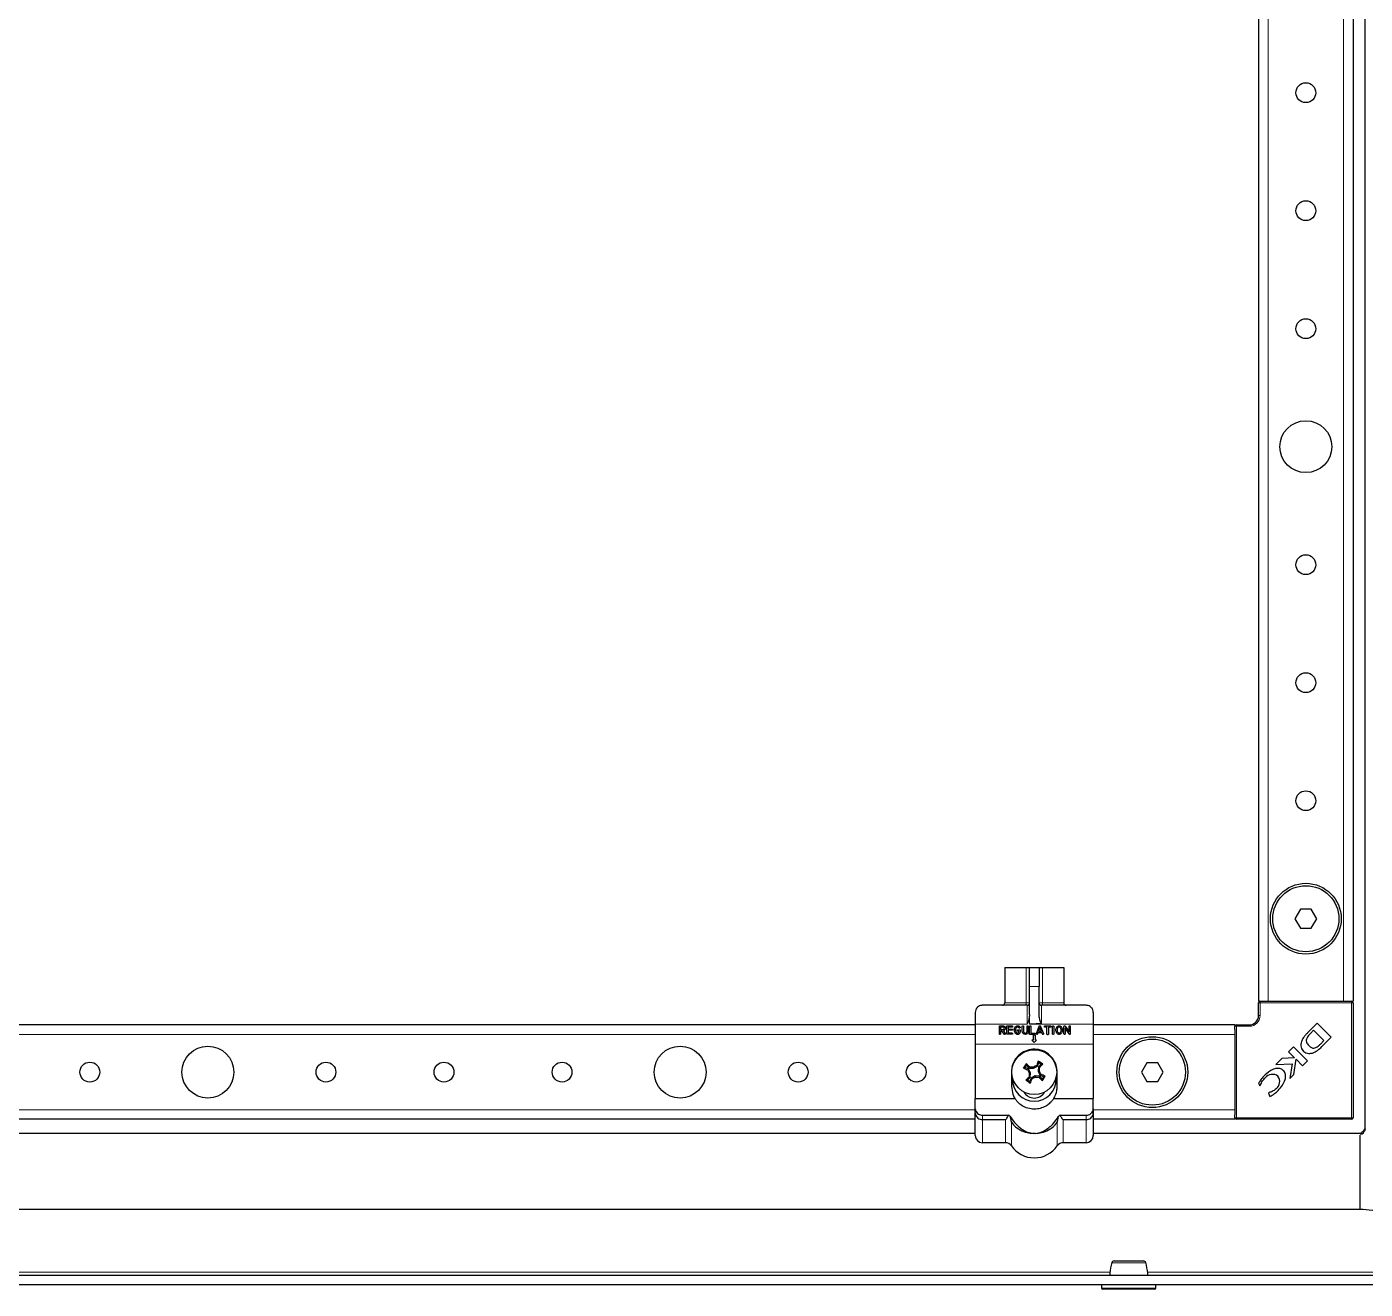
# Model space of a CAD drawing. Header units: millimetres. Extents: x -460 to 1472, y -1011 to 1043.
# Drawn here: x 1005 to 1288.4, y -873.5 to -606 of the extents above; entities that cross this region are included whole.
import ezdxf

# ---------------------------------------------------------------- set-up
doc = ezdxf.new("R2010")
doc.units = ezdxf.units.MM

msp = doc.modelspace()

# ---------------------------------------------------------------- linework, layer by layer
at = {"color": 7, "linetype": 'Continuous', "lineweight": 25}
for p, q in [((1288.31, 849.53), (1288.31, -839.47)), ((1265.81, 822.53), (1265.81, -812.47)), ((1285.81, 822.53), (1285.81, -812.47)), ((1274.66, -792.97), (1273.51, -794.97)), ((1276.97, -792.97), (1274.66, -792.97)), ((1278.12, -794.97), (1276.97, -792.97)), ((1273.51, -794.97), (1274.66, -796.97)), ((1276.97, -796.97), (1278.12, -794.97)), ((1274.66, -796.97), (1276.97, -796.97)), ((1212.06, -805.32), (1212.06, -812.82)), ((1212.06, -805.32), (1216.59, -805.32)), ((1216.59, -805.32), (1217.31, -805.32)), ((1217.31, -805.32), (1219.31, -805.32)), ((1217.31, -809.32), (1217.31, -805.32)), ((1219.31, -805.32), (1219.31, -809.32)), ((1219.31, -805.32), (1220.04, -805.32)), ((1220.04, -805.32), (1224.56, -805.32)), ((1224.56, -805.32), (1224.56, -812.82)), ((1217.31, -815.26), (1217.31, -809.32)), ((1219.31, -815.26), (1219.31, -809.32)), ((1216.81, -813.32), (1207.31, -813.32)), ((1229.31, -813.32), (1219.81, -813.32)), ((1265.81, -812.47), (1266.11, -812.47)), ((1265.81, -815.47), (1265.81, -812.77)), ((1266.11, -812.47), (1266.76, -812.47)), ((1266.76, -812.47), (1267.81, -812.47)), ((1267.81, -812.47), (1283.81, -812.47)), ((1283.81, -812.47), (1284.87, -812.47)), ((1284.87, -812.47), (1285.51, -812.47)), ((1285.51, -812.47), (1285.81, -812.47)), ((1285.81, -812.77), (1285.81, -837.17)), ((1205.81, -814.82), (1205.81, -817.32)), ((1230.81, -814.82), (1230.81, -817.32)), ((1205.81, -817.47), (825.81, -817.47)), ((1205.81, -817.32), (1205.81, -821.57)), ((1210.91, -817.67), (1211.66, -817.67)), ((1210.91, -819.34), (1210.91, -817.67)), ((1211.67, -817.94), (1211.17, -817.94)), ((1211.17, -817.94), (1211.17, -818.44)), ((1211.17, -818.44), (1211.76, -818.44)), ((1211.46, -818.7), (1211.17, -818.7)), ((1211.17, -818.7), (1211.17, -819.34)), ((1211.95, -819.41), (1211.46, -818.7)), ((1211.77, -818.7), (1212.17, -819.27)), ((1212.51, -817.67), (1213.58, -817.67)), ((1212.51, -819.45), (1212.51, -817.67)), ((1213.58, -817.94), (1212.78, -817.94)), ((1212.78, -817.94), (1212.78, -818.34)), ((1212.78, -818.34), (1213.52, -818.34)), ((1213.52, -818.61), (1212.78, -818.61)), ((1212.78, -818.61), (1212.78, -819.18)), ((1214.85, -818.51), (1215.34, -818.51)), ((1215.05, -818.78), (1214.85, -818.78)), ((1215.34, -818.51), (1215.34, -818.81)), ((1215.77, -818.86), (1215.77, -817.78)), ((1216.04, -817.78), (1216.04, -818.86)), ((1216.78, -818.84), (1216.78, -817.78)), ((1217.04, -817.78), (1217.04, -818.85)), ((1217.33, -819.47), (1217.33, -817.81)), ((1217.6, -817.81), (1217.6, -819.21)), ((1218.76, -819.29), (1219.33, -817.76)), ((1219.49, -818), (1219.18, -818.87)), ((1219.18, -818.87), (1219.81, -818.87)), ((1219.81, -818.87), (1219.49, -818)), ((1219.65, -817.78), (1220.25, -819.29)), ((1220.58, -817.67), (1221.7, -817.67)), ((1221, -817.94), (1220.58, -817.94)), ((1221, -819.4), (1221, -817.94)), ((1221.7, -817.94), (1221.31, -817.94)), ((1221.31, -817.94), (1221.31, -819.4)), ((1222.17, -819.34), (1222.17, -817.8)), ((1222.44, -817.8), (1222.44, -819.34)), ((1224.6, -819.34), (1224.6, -817.78)), ((1225.7, -819.36), (1224.86, -818.1)), ((1224.86, -818.1), (1224.86, -819.33)), ((1224.87, -817.73), (1225.67, -818.97)), ((1225.67, -818.97), (1225.67, -817.78)), ((1225.94, -817.78), (1225.94, -819.34)), ((1230.81, -817.32), (1230.81, -821.57)), ((1260.81, -817.47), (1230.81, -817.47)), ((1260.81, -817.47), (1260.81, -817.77)), ((1260.81, -818.42), (1260.81, -817.77)), ((1260.81, -818.42), (1260.81, -819.47)), ((1261.11, -817.47), (1263.81, -817.47)), ((1276.32, -819.01), (1276.3, -819.03)), ((1278.21, -817.12), (1276.32, -819.01)), ((1277.46, -818.6), (1276.8, -819.28)), ((1279.64, -820.78), (1277.46, -818.6)), ((1281.17, -820.08), (1278.21, -817.12)), ((1205.81, -821.57), (1205.81, -833.07)), ((1213.58, -819.45), (1212.51, -819.45)), ((1212.78, -819.18), (1213.58, -819.18)), ((1218.4, -819.47), (1217.33, -819.47)), ((1217.6, -819.21), (1218.39, -819.21)), ((1217.81, -820.67), (1218.31, -821.17)), ((1218.06, -820.67), (1217.81, -820.67)), ((1218.56, -819.67), (1218.06, -819.67)), ((1218.06, -819.67), (1218.06, -820.67)), ((1218.31, -821.17), (1218.81, -820.67)), ((1218.56, -820.67), (1218.56, -819.67)), ((1218.81, -820.67), (1218.56, -820.67)), ((1219.09, -819.13), (1219, -819.38)), ((1219.9, -819.13), (1219.09, -819.13)), ((1220, -819.38), (1219.9, -819.13)), ((1230.81, -821.57), (1230.81, -833.07)), ((1260.81, -819.47), (1260.81, -835.47)), ((1278.92, -821.52), (1279.64, -820.78)), ((1279.18, -822.07), (1281.17, -820.08)), ((1270.73, -824.6), (1269.44, -825.88)), ((1273.39, -824.42), (1270.73, -824.6)), ((1273.2, -822.12), (1272.15, -823.18)), ((1272.15, -823.18), (1273.39, -824.42)), ((1276.16, -825.08), (1273.2, -822.12)), ((1273.24, -828), (1273.73, -824.74)), ((1273.73, -824.74), (1275.12, -826.13)), ((1213.46, -827.47), (1213.46, -830.47)), ((1216.3, -826.52), (1215.99, -826.62)), ((1216.3, -826.52), (1216.63, -826.01)), ((1217.05, -826.78), (1216.3, -826.52)), ((1216.63, -826.01), (1216.6, -825.69)), ((1216.63, -826.01), (1217.17, -826.6)), ((1217.05, -826.78), (1216.89, -826.96)), ((1217.49, -827.64), (1217.05, -826.78)), ((1217.17, -826.6), (1217.28, -826.37)), ((1217.17, -826.6), (1218.14, -826.65)), ((1218.14, -826.65), (1218.09, -826.41)), ((1218.14, -826.65), (1219.01, -826.21)), ((1219.01, -826.21), (1218.82, -826.05)), ((1219.01, -826.21), (1219.27, -825.45)), ((1219.19, -826.33), (1219.14, -827.3)), ((1219.14, -827.3), (1219.37, -827.25)), ((1219.14, -827.3), (1219.58, -828.16)), ((1219.27, -825.45), (1219.16, -825.15)), ((1219.77, -825.79), (1219.19, -826.33)), ((1219.19, -826.33), (1219.41, -826.43)), ((1219.27, -825.45), (1219.77, -825.79)), ((1219.77, -825.79), (1220.1, -825.76)), ((1223.16, -830.47), (1223.16, -827.47)), ((1242.16, -825.47), (1241.01, -827.47)), ((1241.01, -827.47), (1242.16, -829.47)), ((1244.47, -825.47), (1242.16, -825.47)), ((1245.62, -827.47), (1244.47, -825.47)), ((1244.47, -829.47), (1245.62, -827.47)), ((1269.44, -825.88), (1272.92, -825.7)), ((1272.92, -825.7), (1272.44, -828.8)), ((1275.12, -826.13), (1276.16, -825.08)), ((1213.66, -828.97), (1213.46, -828.97)), ((1216.86, -829.16), (1216.53, -829.18)), ((1216.86, -829.16), (1217.44, -828.61)), ((1217.36, -829.49), (1216.86, -829.16)), ((1217.44, -828.61), (1217.22, -828.51)), ((1217.49, -827.64), (1217.26, -827.69)), ((1217.62, -828.73), (1217.36, -829.49)), ((1217.36, -829.49), (1217.47, -829.79)), ((1217.44, -828.61), (1217.49, -827.64)), ((1218.49, -828.29), (1217.62, -828.73)), ((1217.62, -828.73), (1217.81, -828.89)), ((1218.49, -828.29), (1218.54, -828.53)), ((1219.46, -828.34), (1218.49, -828.29)), ((1219.46, -828.34), (1219.35, -828.57)), ((1220, -828.93), (1219.46, -828.34)), ((1219.58, -828.16), (1219.74, -827.98)), ((1219.58, -828.16), (1220.33, -828.42)), ((1220.33, -828.42), (1220, -828.93)), ((1220, -828.93), (1220.03, -829.25)), ((1220.33, -828.42), (1220.64, -828.32)), ((1223.16, -828.97), (1222.96, -828.97)), ((1242.16, -829.47), (1244.47, -829.47)), ((1265.82, -829.84), (1266.06, -830.35)), ((1266.06, -830.35), (1266.17, -830.24)), ((1272.44, -828.8), (1273.24, -828)), ((1205.81, -835.22), (1205.81, -833.07)), ((1205.81, -833.07), (1214.22, -833.07)), ((1222.41, -833.07), (1230.81, -833.07)), ((1230.81, -835.22), (1230.81, -833.07)), ((1268.02, -831.79), (1267.88, -831.93)), ((1267.88, -831.93), (1268.21, -832.61)), ((1205.81, -836.13), (1205.81, -835.22)), ((1230.81, -835.22), (1230.81, -836.13)), ((1260.81, -835.47), (1260.81, -836.52)), ((1205.81, -837.47), (825.81, -837.47)), ((1205.81, -840.92), (1205.81, -836.13)), ((1207.31, -836.61), (1212.83, -836.61)), ((1207.31, -837.5), (1212.22, -837.5)), ((1223.8, -836.61), (1229.31, -836.61)), ((1224.4, -837.5), (1229.31, -837.5)), ((1230.81, -836.13), (1230.81, -840.92)), ((1260.81, -837.47), (1230.81, -837.47)), ((1260.81, -837.17), (1260.81, -836.52)), ((1260.81, -837.17), (1260.81, -837.47)), ((1285.51, -837.47), (1261.11, -837.47)), ((1205.81, -840.47), (799.31, -840.47)), ((1287.31, -840.47), (1230.81, -840.47)), ((1287.31, -856.47), (1287.31, -840.8)), ((1212.22, -842.42), (1207.31, -842.42)), ((1229.31, -842.42), (1224.4, -842.42)), ((799.31, -856.47), (1287.31, -856.47)), ((748.61, -870.47), (1338.01, -870.47)), ((748.61, -872.47), (1338.01, -872.47)), ((1232.56, -872.47), (1232.56, -873.22)), ((1244.06, -873.22), (1244.06, -872.47)), ((1243.81, -873.47), (1232.81, -873.47))]:
    msp.add_line(p, q, dxfattribs=at)
at = {"color": 8, "linetype": 'Continuous', "lineweight": 18}
for p, q in [((1267.81, 822.53), (1267.81, -812.47)), ((1283.81, 822.53), (1283.81, -812.47)), ((1216.59, -812.82), (1216.59, -805.32)), ((1220.04, -805.32), (1220.04, -812.82)), ((1219.31, -809.32), (1217.31, -809.32)), ((1212.06, -812.82), (1216.59, -812.82)), ((1216.59, -812.82), (1217.31, -812.82)), ((1216.81, -817.32), (1216.81, -813.32)), ((1219.31, -812.82), (1220.04, -812.82)), ((1219.81, -813.32), (1219.81, -817.25)), ((1220.04, -812.82), (1224.56, -812.82)), ((1265.81, -812.77), (1266.11, -812.77)), ((1266.11, -812.77), (1266.11, -812.47)), ((1266.11, -812.77), (1266.11, -815.47)), ((1285.51, -812.77), (1266.11, -812.77)), ((1285.51, -812.77), (1285.51, -812.47)), ((1285.51, -837.17), (1285.51, -812.77)), ((1285.51, -812.77), (1285.81, -812.77)), ((1217.31, -817.32), (1217.31, -815.26)), ((1265.81, -815.47), (1266.11, -815.47)), ((1216.81, -817.32), (1205.81, -817.32)), ((1230.81, -817.32), (1217.31, -817.32)), ((1260.81, -817.77), (1261.11, -817.77)), ((1261.11, -817.77), (1261.11, -817.47)), ((1263.81, -817.77), (1261.11, -817.77)), ((1261.11, -817.77), (1261.11, -837.17)), ((1263.81, -817.47), (1263.81, -817.77)), ((1205.81, -819.47), (825.81, -819.47)), ((1230.81, -821.57), (1205.81, -821.57)), ((1260.81, -819.47), (1230.81, -819.47)), ((1205.81, -835.47), (825.81, -835.47)), ((1260.81, -835.47), (1230.81, -835.47)), ((1207.31, -836.61), (1207.31, -837.5)), ((1207.31, -837.5), (1207.31, -842.42)), ((1212.22, -842.42), (1212.22, -837.5)), ((1213.46, -838.1), (1213.46, -843.07)), ((1223.17, -843.07), (1223.17, -838.1)), ((1224.4, -837.5), (1224.4, -842.42)), ((1229.31, -837.5), (1229.31, -836.61)), ((1229.31, -842.42), (1229.31, -837.5)), ((1260.81, -837.17), (1261.11, -837.17)), ((1261.11, -837.17), (1285.51, -837.17)), ((1261.11, -837.47), (1261.11, -837.17)), ((1285.51, -837.17), (1285.51, -837.47)), ((1285.51, -837.17), (1285.81, -837.17)), ((1234.34, -869.87), (852.29, -869.87)), ((1337.71, -869.87), (1242.29, -869.87)), ((1232.56, -873.22), (1244.06, -873.22))]:
    msp.add_line(p, q, dxfattribs=at)
at = {"color": 8, "linetype": 'Continuous', "lineweight": 18, "flags": 128}
for points in [[(1216.59, -812.82), (1216.59, -812.92), (1216.58, -813.01), (1216.57, -813.1), (1216.55, -813.17), (1216.53, -813.24), (1216.51, -813.28), (1216.48, -813.31), (1216.45, -813.32)], [(1220.18, -813.32), (1220.15, -813.31), (1220.12, -813.28), (1220.1, -813.24), (1220.08, -813.17), (1220.06, -813.1), (1220.05, -813.01), (1220.04, -812.92), (1220.04, -812.82)]]:
    msp.add_lwpolyline(points, dxfattribs=at)
at = {"color": 7, "linetype": 'Continuous', "lineweight": 25}
for centre, radius in [((1275.81, -619.97), 2.1), ((1275.81, -644.97), 2.1), ((1275.81, -669.97), 2.1), ((1275.81, -694.97), 5.5), ((1275.81, -719.97), 2.1), ((1275.81, -744.97), 2.1), ((1275.81, -769.97), 2.1), ((1275.81, -794.97), 7.5), ((1275.81, -794.97), 7), ((1243.31, -827.47), 7.5), ((1243.31, -827.47), 7), ((1043.31, -827.47), 5.5), ((1143.31, -827.47), 5.5), ((1218.31, -827.47), 4.75), ((1018.31, -827.47), 2.1), ((1068.31, -827.47), 2.1), ((1093.31, -827.47), 2.1), ((1118.31, -827.47), 2.1), ((1168.31, -827.47), 2.1), ((1193.31, -827.47), 2.1)]:
    msp.add_circle(centre, radius, dxfattribs=at)
for centre, radius, start, end in [((1211.56, -812.82), 0.5, 270, 0), ((1216.81, -812.82), 0.5, 270, 0), ((1219.81, -812.82), 0.5, 180, 270), ((1225.06, -812.82), 0.5, 180, 270), ((1266.11, -812.77), 0.3, 90, 180), ((1285.51, -812.77), 0.3, 0, 90), ((1263.81, -815.47), 2, 270, 0), ((1261.11, -817.77), 0.3, 90, 180), ((1274.74, -817.05), 6.12, 306.9888, 313.0744), ((1275.52, -818.86), 4.87, 290.3445, 318.7777), ((1279.03, -867.02), 74.88, 146.4919, 147.3486), ((1240.73, -762.16), 69.05, 249.0058, 249.8057), ((1167.64, -874.37), 69.05, 44.0348, 44.8347), ((1284.8, -793.71), 75.61, 206.0937, 206.7115), ((1214.3, -901.93), 75.61, 87.129, 87.7468), ((1252.08, -893.95), 75.61, 116.0937, 116.7115), ((1283.62, -849.88), 69.05, 159.0058, 159.8057), ((1178.76, -888.19), 74.88, 56.4919, 57.3486), ((1143.86, -823.46), 75.61, 357.129, 357.7468), ((1151.83, -861.23), 75.61, 26.0937, 26.7115), ((1171.42, -776.79), 69.05, 314.0348, 314.8347), ((1218.31, -828.97), 4.65, 180, 0), ((1265.21, -878.15), 69.05, 134.0348, 134.8347), ((1257.87, -766.75), 74.88, 236.4919, 237.3486), ((1292.77, -831.48), 75.61, 177.129, 177.7468), ((1153.01, -805.06), 69.05, 339.0058, 339.8057), ((1184.55, -760.99), 75.61, 296.0937, 296.7115), ((1222.33, -753.01), 75.61, 267.129, 267.7468), ((1268.99, -780.57), 69.05, 224.0348, 224.8347), ((1195.9, -892.78), 69.05, 69.0058, 69.8057), ((1157.59, -787.92), 74.88, 326.4919, 327.3486), ((1268.74, -829.88), 1.94, 53.3097, 142.3464), ((1268.31, -829.47), 1.97, 308.454, 35.887), ((1218.31, -830.47), 2.5, 209.1764, 330.8236), ((1261.11, -837.17), 0.3, 180, 270), ((1285.51, -837.17), 0.3, 270, 0), ((1207.31, -840.92), 1.5, 180, 270), ((1229.31, -840.92), 1.5, 270, 0), ((1212.22, -843.92), 1.5, 34.5604, 90), ((1218.31, -839.73), 5.9, 214.5604, 325.4396), ((1224.4, -843.92), 1.5, 90, 145.4396), ((1235.2, -867.97), 0.5, 89.9982, 165.4001), ((1241.43, -867.97), 0.5, 15.316, 90.0228), ((1232.81, -873.22), 0.25, 180, 270), ((1243.81, -873.22), 0.25, 270, 0)]:
    msp.add_arc(centre, radius, start, end, dxfattribs=at)
at = {"color": 8, "linetype": 'Continuous', "lineweight": 18}
msp.add_arc((1263.81, -815.47), 2.3, 270, 0, dxfattribs=at)
at = {"color": 7, "linetype": 'Continuous', "lineweight": 25}
msp.add_ellipse((16646.49, -817.32), major_axis=(15429.18, 0), ratio=0.000259, start_param=3.123591, end_param=3.141593, dxfattribs=at)
for points, knots in [([(1207.31, -813.32), (1207.31, -813.32), (1207.24, -813.32), (1206.89, -813.35), (1206.36, -813.58), (1205.9, -814.16), (1205.84, -814.63), (1205.81, -814.82)], [0, 0, 0, 0, 0.003231, 0.101221, 0.514725, 0.80586, 1, 1, 1, 1]), ([(1230.81, -814.82), (1230.79, -814.63), (1230.73, -814.16), (1230.27, -813.58), (1229.74, -813.35), (1229.39, -813.32), (1229.32, -813.32), (1229.31, -813.32)], [0, 0, 0, 0, 0.19414, 0.485275, 0.898779, 0.996769, 1, 1, 1, 1]), ([(1217.31, -815.26), (1217.28, -815.6), (1217.2, -816.3), (1216.94, -816.97), (1216.82, -817.32), (1216.81, -817.32)], [0, 0, 0, 0, 0.475461, 0.994056, 1, 1, 1, 1]), ([(1219.81, -817.25), (1219.81, -817.25), (1219.81, -817.25), (1219.81, -817.24), (1219.79, -817.23), (1219.76, -817.14), (1219.64, -816.81), (1219.41, -816.18), (1219.35, -815.58), (1219.31, -815.26)], [0, 0, 0, 0, 0.00167, 0.003889, 0.009531, 0.034361, 0.132751, 0.526214, 1, 1, 1, 1]), ([(1211.66, -817.67), (1211.74, -817.68), (1211.88, -817.69), (1211.99, -817.77), (1212.04, -817.81)], [0, 0, 0, 0, 0.559747, 1, 1, 1, 1]), ([(1211.86, -818), (1211.82, -817.98), (1211.77, -817.94), (1211.7, -817.94), (1211.67, -817.94)], [0, 0, 0, 0, 0.559136, 1, 1, 1, 1]), ([(1211.76, -818.44), (1211.78, -818.44), (1211.82, -818.43), (1211.85, -818.4), (1211.86, -818.39)], [0, 0, 0, 0, 0.558174, 1, 1, 1, 1]), ([(1212, -818.61), (1211.96, -818.64), (1211.89, -818.69), (1211.8, -818.7), (1211.77, -818.7)], [0, 0, 0, 0, 0.56031, 1, 1, 1, 1]), ([(1211.94, -818.2), (1211.93, -818.16), (1211.93, -818.08), (1211.88, -818.03), (1211.86, -818)], [0, 0, 0, 0, 0.559692, 1, 1, 1, 1]), ([(1211.86, -818.39), (1211.88, -818.38), (1211.9, -818.35), (1211.93, -818.28), (1211.94, -818.23), (1211.94, -818.2)], [0, 0, 0, 0, 0.279917, 0.56006, 1, 1, 1, 1]), ([(1212.2, -818.2), (1212.19, -818.29), (1212.18, -818.45), (1212.06, -818.56), (1212, -818.61)], [0, 0, 0, 0, 0.5594568, 1, 1, 1, 1]), ([(1212.04, -817.81), (1212.09, -817.87), (1212.19, -817.99), (1212.2, -818.13), (1212.2, -818.2)], [0, 0, 0, 0, 0.558947, 1, 1, 1, 1]), ([(1213.52, -818.34), (1213.55, -818.34), (1213.59, -818.35), (1213.65, -818.37), (1213.68, -818.42), (1213.68, -818.46), (1213.68, -818.48)], [0, 0, 0, 0, 0.280945, 0.559897, 0.779525, 1, 1, 1, 1]), ([(1213.68, -818.48), (1213.68, -818.5), (1213.67, -818.54), (1213.62, -818.6), (1213.56, -818.61), (1213.52, -818.61)], [0, 0, 0, 0, 0.281099, 0.559768, 1, 1, 1, 1]), ([(1213.58, -817.67), (1213.6, -817.67), (1213.64, -817.68), (1213.7, -817.7), (1213.73, -817.75), (1213.73, -817.79), (1213.73, -817.8)], [0, 0, 0, 0, 0.280872, 0.559701, 0.779382, 1, 1, 1, 1]), ([(1213.73, -817.8), (1213.73, -817.83), (1213.72, -817.87), (1213.67, -817.93), (1213.61, -817.93), (1213.58, -817.94)], [0, 0, 0, 0, 0.2810527, 0.5596626, 1, 1, 1, 1]), ([(1214.07, -818.57), (1214.08, -818.44), (1214.09, -818.2), (1214.21, -817.99), (1214.27, -817.9)], [0, 0, 0, 0, 0.5603404, 1, 1, 1, 1]), ([(1214.26, -819.18), (1214.2, -819.07), (1214.09, -818.89), (1214.08, -818.67), (1214.07, -818.57)], [0, 0, 0, 0, 0.559347, 1, 1, 1, 1]), ([(1214.27, -817.9), (1214.34, -817.82), (1214.48, -817.68), (1214.67, -817.66), (1214.76, -817.65)], [0, 0, 0, 0, 0.559217, 1, 1, 1, 1]), ([(1214.75, -817.91), (1214.71, -817.92), (1214.64, -817.92), (1214.52, -818), (1214.36, -818.21), (1214.35, -818.43), (1214.34, -818.57)], [0, 0, 0, 0, 0.125332, 0.250695, 0.500738, 1, 1, 1, 1]), ([(1214.34, -818.57), (1214.34, -818.66), (1214.35, -818.81), (1214.42, -818.94), (1214.45, -819)], [0, 0, 0, 0, 0.55998, 1, 1, 1, 1]), ([(1214.45, -819), (1214.5, -819.06), (1214.59, -819.17), (1214.72, -819.2), (1214.78, -819.21)], [0, 0, 0, 0, 0.560858, 1, 1, 1, 1]), ([(1214.72, -818.64), (1214.72, -818.62), (1214.72, -818.58), (1214.75, -818.53), (1214.8, -818.51), (1214.83, -818.51), (1214.85, -818.51)], [0, 0, 0, 0, 0.280637, 0.55889, 0.779144, 1, 1, 1, 1]), ([(1214.85, -818.78), (1214.83, -818.77), (1214.79, -818.77), (1214.74, -818.74), (1214.72, -818.69), (1214.72, -818.66), (1214.72, -818.64)], [0, 0, 0, 0, 0.2806643, 0.558735, 0.779002, 1, 1, 1, 1]), ([(1214.94, -817.96), (1214.91, -817.94), (1214.85, -817.91), (1214.78, -817.91), (1214.75, -817.91)], [0, 0, 0, 0, 0.558634, 1, 1, 1, 1]), ([(1214.76, -817.65), (1214.83, -817.65), (1214.95, -817.65), (1215.06, -817.71), (1215.11, -817.74)], [0, 0, 0, 0, 0.560514, 1, 1, 1, 1]), ([(1214.78, -819.21), (1214.81, -819.2), (1214.87, -819.2), (1214.97, -819.15), (1215, -819.08), (1215.02, -819.04)], [0, 0, 0, 0, 0.281265, 0.561609, 1, 1, 1, 1]), ([(1215.04, -818.07), (1215.03, -818.05), (1215, -818.01), (1214.96, -817.97), (1214.94, -817.96)], [0, 0, 0, 0, 0.560467, 1, 1, 1, 1]), ([(1215.02, -819.04), (1215.03, -818.99), (1215.05, -818.9), (1215.05, -818.81), (1215.05, -818.78)], [0, 0, 0, 0, 0.559597, 1, 1, 1, 1]), ([(1215.15, -818.13), (1215.13, -818.13), (1215.08, -818.12), (1215.06, -818.09), (1215.04, -818.07)], [0, 0, 0, 0, 0.558039, 1, 1, 1, 1]), ([(1215.11, -817.74), (1215.14, -817.77), (1215.21, -817.82), (1215.26, -817.89), (1215.28, -817.93)], [0, 0, 0, 0, 0.559542, 1, 1, 1, 1]), ([(1215.34, -818.81), (1215.34, -818.92), (1215.32, -819.12), (1215.19, -819.28), (1215.13, -819.35)], [0, 0, 0, 0, 0.560493, 1, 1, 1, 1]), ([(1215.31, -818.01), (1215.3, -818.03), (1215.29, -818.07), (1215.25, -818.11), (1215.2, -818.13), (1215.17, -818.13), (1215.15, -818.13)], [0, 0, 0, 0, 0.277709, 0.558209, 0.77892, 1, 1, 1, 1]), ([(1215.28, -817.93), (1215.29, -817.94), (1215.3, -817.97), (1215.31, -818), (1215.31, -818.01)], [0, 0, 0, 0, 0.560691, 1, 1, 1, 1]), ([(1215.77, -817.78), (1215.77, -817.76), (1215.78, -817.72), (1215.8, -817.68), (1215.85, -817.65), (1215.88, -817.65), (1215.89, -817.65)], [0, 0, 0, 0, 0.280849, 0.55949, 0.779158, 1, 1, 1, 1]), ([(1215.99, -819.33), (1215.92, -819.26), (1215.79, -819.12), (1215.78, -818.94), (1215.77, -818.86)], [0, 0, 0, 0, 0.558332, 1, 1, 1, 1]), ([(1215.89, -817.65), (1215.91, -817.65), (1215.96, -817.65), (1216.01, -817.68), (1216.03, -817.73), (1216.04, -817.77), (1216.04, -817.78)], [0, 0, 0, 0, 0.28091, 0.559174, 0.779166, 1, 1, 1, 1]), ([(1216.04, -818.86), (1216.04, -818.92), (1216.05, -819.02), (1216.12, -819.1), (1216.16, -819.13)], [0, 0, 0, 0, 0.560313, 1, 1, 1, 1]), ([(1216.41, -819.21), (1216.47, -819.2), (1216.57, -819.19), (1216.71, -819.1), (1216.77, -818.97), (1216.78, -818.89), (1216.78, -818.84)], [0, 0, 0, 0, 0.280935, 0.559487, 0.779245, 1, 1, 1, 1]), ([(1217.04, -818.85), (1217.04, -818.94), (1217.03, -819.12), (1216.87, -819.34), (1216.65, -819.44), (1216.5, -819.46), (1216.43, -819.47)], [0, 0, 0, 0, 0.280416, 0.558636, 0.778958, 1, 1, 1, 1]), ([(1216.78, -817.78), (1216.78, -817.76), (1216.78, -817.72), (1216.81, -817.67), (1216.86, -817.65), (1216.89, -817.65), (1216.9, -817.65)], [0, 0, 0, 0, 0.2809, 0.559498, 0.779148, 1, 1, 1, 1]), ([(1216.9, -817.65), (1216.92, -817.65), (1216.96, -817.65), (1217.02, -817.68), (1217.04, -817.73), (1217.04, -817.77), (1217.04, -817.78)], [0, 0, 0, 0, 0.2808885, 0.5590229, 0.7791551, 1, 1, 1, 1]), ([(1217.33, -817.81), (1217.33, -817.79), (1217.33, -817.75), (1217.36, -817.7), (1217.41, -817.67), (1217.44, -817.67), (1217.45, -817.67)], [0, 0, 0, 0, 0.280912, 0.559405, 0.779108, 1, 1, 1, 1]), ([(1217.45, -817.67), (1217.47, -817.67), (1217.52, -817.68), (1217.57, -817.71), (1217.59, -817.76), (1217.59, -817.79), (1217.6, -817.81)], [0, 0, 0, 0, 0.280813, 0.559099, 0.77917, 1, 1, 1, 1]), ([(1219.33, -817.76), (1219.34, -817.74), (1219.35, -817.71), (1219.4, -817.66), (1219.45, -817.65), (1219.48, -817.65)], [0, 0, 0, 0, 0.2814649, 0.5617718, 1, 1, 1, 1]), ([(1219.48, -817.65), (1219.5, -817.65), (1219.54, -817.65), (1219.61, -817.69), (1219.64, -817.75), (1219.65, -817.78)], [0, 0, 0, 0, 0.2812256, 0.5615217, 1, 1, 1, 1]), ([(1220.45, -817.8), (1220.45, -817.78), (1220.45, -817.74), (1220.49, -817.69), (1220.54, -817.67), (1220.57, -817.67), (1220.58, -817.67)], [0, 0, 0, 0, 0.280713, 0.558701, 0.779045, 1, 1, 1, 1]), ([(1220.58, -817.94), (1220.56, -817.93), (1220.52, -817.93), (1220.47, -817.9), (1220.45, -817.85), (1220.45, -817.82), (1220.45, -817.8)], [0, 0, 0, 0, 0.28076, 0.558821, 0.778915, 1, 1, 1, 1]), ([(1221.7, -817.67), (1221.72, -817.67), (1221.77, -817.68), (1221.83, -817.7), (1221.86, -817.75), (1221.86, -817.79), (1221.86, -817.8)], [0, 0, 0, 0, 0.280951, 0.559967, 0.779431, 1, 1, 1, 1]), ([(1221.86, -817.8), (1221.86, -817.83), (1221.86, -817.87), (1221.8, -817.93), (1221.74, -817.93), (1221.7, -817.94)], [0, 0, 0, 0, 0.281019, 0.559679, 1, 1, 1, 1]), ([(1222.17, -817.8), (1222.17, -817.78), (1222.18, -817.75), (1222.2, -817.7), (1222.25, -817.67), (1222.28, -817.67), (1222.29, -817.67)], [0, 0, 0, 0, 0.280828, 0.559417, 0.779393, 1, 1, 1, 1]), ([(1222.29, -817.67), (1222.31, -817.67), (1222.36, -817.68), (1222.41, -817.7), (1222.43, -817.75), (1222.44, -817.79), (1222.44, -817.8)], [0, 0, 0, 0, 0.2807653, 0.5591779, 0.7791749, 1, 1, 1, 1]), ([(1222.89, -818.57), (1222.9, -818.44), (1222.91, -818.22), (1223.02, -818.03), (1223.06, -817.94)], [0, 0, 0, 0, 0.559914, 1, 1, 1, 1]), ([(1223.07, -819.19), (1223.01, -819.08), (1222.91, -818.89), (1222.9, -818.67), (1222.89, -818.57)], [0, 0, 0, 0, 0.559149, 1, 1, 1, 1]), ([(1223.06, -817.94), (1223.13, -817.85), (1223.25, -817.69), (1223.45, -817.66), (1223.54, -817.65)], [0, 0, 0, 0, 0.560137, 1, 1, 1, 1]), ([(1223.25, -818.12), (1223.22, -818.2), (1223.16, -818.34), (1223.16, -818.5), (1223.16, -818.57)], [0, 0, 0, 0, 0.5590754, 1, 1, 1, 1]), ([(1223.16, -818.57), (1223.16, -818.66), (1223.17, -818.81), (1223.23, -818.95), (1223.26, -819.01)], [0, 0, 0, 0, 0.560273, 1, 1, 1, 1]), ([(1223.54, -817.91), (1223.51, -817.92), (1223.44, -817.92), (1223.33, -817.99), (1223.28, -818.07), (1223.25, -818.12)], [0, 0, 0, 0, 0.279832, 0.559843, 1, 1, 1, 1]), ([(1223.26, -819.01), (1223.31, -819.07), (1223.38, -819.18), (1223.51, -819.2), (1223.57, -819.21)], [0, 0, 0, 0, 0.5605673, 1, 1, 1, 1]), ([(1223.54, -817.65), (1223.6, -817.65), (1223.72, -817.66), (1223.92, -817.75), (1224.01, -817.87), (1224.07, -817.94)], [0, 0, 0, 0, 0.280496, 0.560765, 1, 1, 1, 1]), ([(1223.88, -818.12), (1223.83, -818.05), (1223.74, -817.94), (1223.6, -817.92), (1223.54, -817.91)], [0, 0, 0, 0, 0.5595959, 1, 1, 1, 1]), ([(1223.57, -819.21), (1223.61, -819.2), (1223.68, -819.2), (1223.8, -819.14), (1223.86, -819.06), (1223.89, -819.01)], [0, 0, 0, 0, 0.280435, 0.560605, 1, 1, 1, 1]), ([(1224, -818.57), (1223.99, -818.48), (1223.98, -818.32), (1223.91, -818.18), (1223.88, -818.12)], [0, 0, 0, 0, 0.5600457, 1, 1, 1, 1]), ([(1223.89, -819.01), (1223.93, -818.93), (1223.99, -818.79), (1223.99, -818.64), (1224, -818.57)], [0, 0, 0, 0, 0.559133, 1, 1, 1, 1]), ([(1224.07, -817.94), (1224.13, -818.05), (1224.24, -818.25), (1224.25, -818.47), (1224.26, -818.57)], [0, 0, 0, 0, 0.559312, 1, 1, 1, 1]), ([(1224.26, -818.57), (1224.25, -818.69), (1224.24, -818.91), (1224.13, -819.1), (1224.08, -819.19)], [0, 0, 0, 0, 0.5598653, 1, 1, 1, 1]), ([(1224.6, -817.78), (1224.6, -817.76), (1224.6, -817.72), (1224.63, -817.67), (1224.67, -817.65), (1224.7, -817.65), (1224.71, -817.65)], [0, 0, 0, 0, 0.280941, 0.559114, 0.779089, 1, 1, 1, 1]), ([(1224.71, -817.65), (1224.73, -817.65), (1224.76, -817.65), (1224.82, -817.68), (1224.85, -817.71), (1224.87, -817.73)], [0, 0, 0, 0, 0.280638, 0.560877, 1, 1, 1, 1]), ([(1225.67, -817.78), (1225.67, -817.76), (1225.68, -817.73), (1225.7, -817.68), (1225.75, -817.65), (1225.78, -817.65), (1225.79, -817.65)], [0, 0, 0, 0, 0.280888, 0.559482, 0.77927, 1, 1, 1, 1]), ([(1225.79, -817.65), (1225.81, -817.65), (1225.86, -817.65), (1225.91, -817.68), (1225.93, -817.73), (1225.94, -817.77), (1225.94, -817.78)], [0, 0, 0, 0, 0.280836, 0.55925, 0.779182, 1, 1, 1, 1]), ([(1276.3, -819.03), (1276.22, -819.1), (1276.07, -819.26), (1275.92, -819.43), (1275.84, -819.51)], [0, 0, 0, 0, 0.486421, 1, 1, 1, 1]), ([(1211.03, -819.47), (1211.01, -819.47), (1210.97, -819.47), (1210.93, -819.43), (1210.91, -819.38), (1210.91, -819.35), (1210.91, -819.34)], [0, 0, 0, 0, 0.280437, 0.558281, 0.778899, 1, 1, 1, 1]), ([(1211.17, -819.34), (1211.17, -819.36), (1211.17, -819.4), (1211.13, -819.45), (1211.08, -819.47), (1211.04, -819.47), (1211.03, -819.47)], [0, 0, 0, 0, 0.280498, 0.558325, 0.778868, 1, 1, 1, 1]), ([(1212.05, -819.47), (1212.04, -819.47), (1212.02, -819.47), (1211.98, -819.45), (1211.96, -819.43), (1211.95, -819.41)], [0, 0, 0, 0, 0.2802197, 0.5613047, 1, 1, 1, 1]), ([(1212.2, -819.34), (1212.2, -819.36), (1212.19, -819.4), (1212.15, -819.44), (1212.1, -819.47), (1212.07, -819.47), (1212.05, -819.47)], [0, 0, 0, 0, 0.278138, 0.5585442, 0.7791606, 1, 1, 1, 1]), ([(1212.17, -819.27), (1212.18, -819.28), (1212.2, -819.3), (1212.2, -819.33), (1212.2, -819.34)], [0, 0, 0, 0, 0.561079, 1, 1, 1, 1]), ([(1213.58, -819.18), (1213.6, -819.18), (1213.64, -819.19), (1213.7, -819.21), (1213.73, -819.26), (1213.73, -819.3), (1213.73, -819.31)], [0, 0, 0, 0, 0.280912, 0.559714, 0.779499, 1, 1, 1, 1]), ([(1213.73, -819.31), (1213.73, -819.34), (1213.72, -819.38), (1213.67, -819.44), (1213.61, -819.44), (1213.58, -819.45)], [0, 0, 0, 0, 0.2812138, 0.5599009, 1, 1, 1, 1]), ([(1214.79, -819.47), (1214.73, -819.47), (1214.61, -819.46), (1214.42, -819.36), (1214.32, -819.25), (1214.26, -819.18)], [0, 0, 0, 0, 0.280314, 0.560507, 1, 1, 1, 1]), ([(1215.13, -819.35), (1215.08, -819.39), (1214.97, -819.46), (1214.85, -819.47), (1214.79, -819.47)], [0, 0, 0, 0, 0.558998, 1, 1, 1, 1]), ([(1216.43, -819.47), (1216.34, -819.47), (1216.18, -819.46), (1216.05, -819.37), (1215.99, -819.33)], [0, 0, 0, 0, 0.55925, 1, 1, 1, 1]), ([(1216.16, -819.13), (1216.2, -819.16), (1216.28, -819.21), (1216.37, -819.21), (1216.41, -819.21)], [0, 0, 0, 0, 0.559441, 1, 1, 1, 1]), ([(1218.39, -819.21), (1218.42, -819.21), (1218.46, -819.21), (1218.51, -819.24), (1218.54, -819.29), (1218.55, -819.32), (1218.55, -819.34)], [0, 0, 0, 0, 0.280855, 0.559718, 0.779518, 1, 1, 1, 1]), ([(1218.55, -819.34), (1218.55, -819.36), (1218.54, -819.4), (1218.49, -819.46), (1218.43, -819.47), (1218.4, -819.47)], [0, 0, 0, 0, 0.2812663, 0.5600784, 1, 1, 1, 1]), ([(1218.75, -819.35), (1218.75, -819.34), (1218.75, -819.32), (1218.75, -819.3), (1218.76, -819.29)], [0, 0, 0, 0, 0.5595043, 1, 1, 1, 1]), ([(1218.87, -819.47), (1218.85, -819.47), (1218.82, -819.46), (1218.77, -819.43), (1218.75, -819.39), (1218.75, -819.36), (1218.75, -819.35)], [0, 0, 0, 0, 0.279579, 0.559194, 0.779582, 1, 1, 1, 1]), ([(1219, -819.38), (1219, -819.4), (1218.98, -819.43), (1218.94, -819.46), (1218.9, -819.47), (1218.87, -819.47)], [0, 0, 0, 0, 0.28077, 0.560807, 1, 1, 1, 1]), ([(1220.11, -819.47), (1220.1, -819.47), (1220.07, -819.47), (1220.02, -819.43), (1220.01, -819.4), (1220, -819.38)], [0, 0, 0, 0, 0.280695, 0.560335, 1, 1, 1, 1]), ([(1220.26, -819.35), (1220.25, -819.37), (1220.25, -819.41), (1220.2, -819.44), (1220.16, -819.47), (1220.13, -819.47), (1220.11, -819.47)], [0, 0, 0, 0, 0.278517, 0.558613, 0.779333, 1, 1, 1, 1]), ([(1220.25, -819.29), (1220.25, -819.3), (1220.25, -819.32), (1220.26, -819.34), (1220.26, -819.35)], [0, 0, 0, 0, 0.560081, 1, 1, 1, 1]), ([(1221.14, -819.54), (1221.12, -819.54), (1221.08, -819.54), (1221.03, -819.51), (1221, -819.45), (1221, -819.42), (1221, -819.4)], [0, 0, 0, 0, 0.280822, 0.559059, 0.779094, 1, 1, 1, 1]), ([(1221.31, -819.4), (1221.31, -819.43), (1221.31, -819.47), (1221.24, -819.54), (1221.18, -819.54), (1221.14, -819.54)], [0, 0, 0, 0, 0.280801, 0.559621, 1, 1, 1, 1]), ([(1222.29, -819.47), (1222.27, -819.47), (1222.24, -819.47), (1222.19, -819.43), (1222.18, -819.38), (1222.17, -819.35), (1222.17, -819.34)], [0, 0, 0, 0, 0.280437, 0.558281, 0.778899, 1, 1, 1, 1]), ([(1222.44, -819.34), (1222.44, -819.36), (1222.43, -819.4), (1222.4, -819.45), (1222.34, -819.47), (1222.31, -819.47), (1222.29, -819.47)], [0, 0, 0, 0, 0.280518, 0.5583, 0.778735, 1, 1, 1, 1]), ([(1223.57, -819.47), (1223.51, -819.47), (1223.4, -819.46), (1223.22, -819.37), (1223.13, -819.26), (1223.07, -819.19)], [0, 0, 0, 0, 0.280367, 0.560574, 1, 1, 1, 1]), ([(1224.08, -819.19), (1224.01, -819.28), (1223.87, -819.44), (1223.66, -819.46), (1223.57, -819.47)], [0, 0, 0, 0, 0.559137, 1, 1, 1, 1]), ([(1224.71, -819.47), (1224.7, -819.47), (1224.66, -819.47), (1224.6, -819.42), (1224.6, -819.37), (1224.6, -819.34)], [0, 0, 0, 0, 0.281503, 0.560294, 1, 1, 1, 1]), ([(1224.86, -819.33), (1224.86, -819.35), (1224.85, -819.4), (1224.82, -819.45), (1224.77, -819.47), (1224.73, -819.47), (1224.71, -819.47)], [0, 0, 0, 0, 0.280569, 0.558477, 0.77887, 1, 1, 1, 1]), ([(1225.82, -819.47), (1225.8, -819.47), (1225.77, -819.46), (1225.73, -819.42), (1225.71, -819.38), (1225.7, -819.36)], [0, 0, 0, 0, 0.278585, 0.558866, 1, 1, 1, 1]), ([(1225.94, -819.34), (1225.94, -819.36), (1225.93, -819.4), (1225.91, -819.44), (1225.86, -819.47), (1225.83, -819.47), (1225.82, -819.47)], [0, 0, 0, 0, 0.280953, 0.559391, 0.779073, 1, 1, 1, 1]), ([(1275.16, -820.36), (1275.06, -820.56), (1274.85, -820.95), (1274.73, -821.58), (1274.77, -822.17), (1274.97, -822.71), (1275.33, -823.14), (1275.85, -823.44), (1276.5, -823.55), (1276.96, -823.47), (1277.21, -823.42)], [0, 0, 0, 0, 0.138091, 0.265455, 0.384013, 0.496103, 0.605759, 0.71979, 0.847662, 1, 1, 1, 1]), ([(1275.84, -819.51), (1275.71, -819.66), (1275.46, -819.93), (1275.26, -820.22), (1275.16, -820.36)], [0, 0, 0, 0, 0.55183, 1, 1, 1, 1]), ([(1276.8, -819.28), (1276.61, -819.48), (1276.26, -819.84), (1275.94, -820.38), (1275.88, -820.83), (1275.95, -821.17), (1276.14, -821.53), (1276.33, -821.74), (1276.44, -821.85)], [0, 0, 0, 0, 0.274676, 0.503042, 0.607381, 0.716579, 0.843412, 1, 1, 1, 1]), ([(1276.44, -821.85), (1276.53, -821.95), (1276.71, -822.11), (1276.99, -822.29), (1277.26, -822.38), (1277.59, -822.38), (1277.99, -822.23), (1278.27, -822.04), (1278.43, -821.94)], [0, 0, 0, 0, 0.176808, 0.319231, 0.43938, 0.552395, 0.749205, 1, 1, 1, 1]), ([(1223.16, -827.47), (1223.12, -826.97), (1223.03, -825.96), (1222.26, -824.49), (1221.07, -823.38), (1219.61, -822.7), (1217.99, -822.54), (1216.39, -822.92), (1215.01, -823.8), (1214.02, -825.05), (1213.53, -826.34), (1213.48, -827.13), (1213.46, -827.47)], [0, 0, 0, 0, 0.108524, 0.217459, 0.318088, 0.417791, 0.519828, 0.622975, 0.725929, 0.827131, 0.926323, 1, 1, 1, 1]), ([(1271.15, -827.21), (1270.99, -827.07), (1270.65, -826.79), (1269.96, -826.62), (1269.08, -826.76), (1268, -827.32), (1267.32, -827.96), (1266.92, -828.33)], [0, 0, 0, 0, 0.130532, 0.266031, 0.423997, 0.666819, 1, 1, 1, 1]), ([(1269.94, -831.38), (1270.27, -831), (1270.89, -830.31), (1271.44, -829.14), (1271.58, -828.2), (1271.42, -827.55), (1271.24, -827.32), (1271.15, -827.21)], [0, 0, 0, 0, 0.315674, 0.58952, 0.813199, 0.909026, 1, 1, 1, 1]), ([(1266.92, -828.33), (1266.67, -828.6), (1266.25, -829.06), (1265.94, -829.61), (1265.82, -829.84)], [0, 0, 0, 0, 0.577653, 1, 1, 1, 1]), ([(1266.17, -830.24), (1266.32, -829.93), (1266.58, -829.36), (1267.01, -828.9), (1267.2, -828.69)], [0, 0, 0, 0, 0.547643, 1, 1, 1, 1]), ([(1213.46, -830.47), (1213.55, -831.09), (1213.72, -832.37), (1214.19, -833.01), (1214.21, -833.06), (1214.22, -833.07)], [0, 0, 0, 0, 0.417668, 0.852903, 1, 1, 1, 1]), ([(1222.41, -833.07), (1222.39, -833.11), (1222.35, -833.17), (1221.98, -833.68), (1221.33, -834.31), (1220.41, -834.9), (1219.26, -835.28), (1217.93, -835.37), (1216.58, -835.07), (1215.46, -834.45), (1214.73, -833.76), (1214.34, -833.26), (1214.23, -833.08), (1214.22, -833.07), (1214.22, -833.07)], [0, 0, 0, 0, 0.088505, 0.177138, 0.262858, 0.344694, 0.430485, 0.525193, 0.625645, 0.723911, 0.812494, 0.894483, 0.978997, 1, 1, 1, 1]), ([(1222.41, -833.07), (1222.46, -832.99), (1222.57, -832.83), (1223.09, -831.75), (1223.15, -830.77), (1223.16, -830.47)], [0, 0, 0, 0, 0.378823, 0.812228, 1, 1, 1, 1]), ([(1269.53, -831.02), (1269.27, -831.23), (1268.82, -831.61), (1268.25, -831.74), (1268.02, -831.79)], [0, 0, 0, 0, 0.579608, 1, 1, 1, 1]), ([(1268.21, -832.61), (1268.55, -832.43), (1269.18, -832.09), (1269.7, -831.6), (1269.94, -831.38)], [0, 0, 0, 0, 0.5368, 1, 1, 1, 1]), ([(1205.81, -835.22), (1205.83, -835.36), (1205.86, -835.64), (1206.1, -836.05), (1206.46, -836.37), (1206.88, -836.57), (1207.18, -836.6), (1207.31, -836.61)], [0, 0, 0, 0, 0.205683, 0.411346, 0.618649, 0.832339, 1, 1, 1, 1]), ([(1229.31, -836.61), (1229.48, -836.59), (1229.82, -836.56), (1230.26, -836.31), (1230.6, -835.95), (1230.79, -835.56), (1230.81, -835.32), (1230.81, -835.22)], [0, 0, 0, 0, 0.2129, 0.425707, 0.640613, 0.853382, 1, 1, 1, 1]), ([(1205.81, -836.13), (1205.81, -836.14), (1205.82, -836.24), (1205.85, -836.5), (1206.02, -836.87), (1206.36, -837.22), (1206.81, -837.46), (1207.15, -837.49), (1207.31, -837.5)], [0, 0, 0, 0, 0.017854, 0.141405, 0.356083, 0.570731, 0.785365, 1, 1, 1, 1]), ([(1212.22, -837.5), (1212.23, -837.5), (1212.25, -837.5), (1212.28, -837.49), (1212.34, -837.46), (1212.48, -837.31), (1212.64, -837.02), (1212.76, -836.75), (1212.83, -836.61)], [0, 0, 0, 0, 0.008383, 0.019125, 0.04457, 0.140638, 0.521171, 1, 1, 1, 1]), ([(1213.2, -836.84), (1213.18, -836.83), (1213.07, -836.73), (1212.94, -836.66), (1212.83, -836.61)], [0, 0, 0, 0, 0.161974, 1, 1, 1, 1]), ([(1213.2, -836.84), (1213.22, -837), (1213.27, -837.27), (1213.33, -837.62), (1213.37, -837.86), (1213.43, -838.02), (1213.46, -838.1)], [0, 0, 0, 0, 0.383006, 0.690448, 0.847653, 1, 1, 1, 1]), ([(1213.2, -836.84), (1213.5, -837.3), (1214.22, -838.4), (1215.6, -839.58), (1216.96, -840.29), (1217.76, -840.41), (1218.05, -840.46)], [0, 0, 0, 0, 0.255351, 0.615516, 0.86211, 1, 1, 1, 1]), ([(1213.46, -838.1), (1213.65, -838.33), (1214.16, -838.96), (1215.27, -839.75), (1216.67, -840.32), (1217.62, -840.41), (1218.05, -840.46)], [0, 0, 0, 0, 0.169618, 0.470039, 0.762685, 1, 1, 1, 1]), ([(1218.57, -840.46), (1218.79, -840.43), (1219.51, -840.33), (1220.87, -839.69), (1222.34, -838.5), (1223.11, -837.33), (1223.43, -836.84)], [0, 0, 0, 0, 0.101651, 0.345128, 0.729048, 1, 1, 1, 1]), ([(1218.57, -840.46), (1219, -840.41), (1219.96, -840.32), (1221.36, -839.75), (1222.47, -838.96), (1222.98, -838.33), (1223.17, -838.1)], [0, 0, 0, 0, 0.2373508, 0.5299542, 0.8303306, 1, 1, 1, 1]), ([(1223.17, -838.1), (1223.17, -838.1), (1223.17, -838.09), (1223.18, -838.08), (1223.2, -838.05), (1223.23, -837.95), (1223.3, -837.63), (1223.36, -837.26), (1223.41, -836.93), (1223.43, -836.84)], [0, 0, 0, 0, 0.003748, 0.008698, 0.018275, 0.054741, 0.199177, 0.774578, 1, 1, 1, 1]), ([(1223.8, -836.61), (1223.69, -836.66), (1223.56, -836.73), (1223.45, -836.82), (1223.43, -836.84)], [0, 0, 0, 0, 0.789403, 1, 1, 1, 1]), ([(1223.8, -836.61), (1223.82, -836.67), (1223.89, -836.81), (1223.98, -837), (1224.08, -837.18), (1224.15, -837.29), (1224.2, -837.37), (1224.25, -837.42), (1224.28, -837.45), (1224.32, -837.47), (1224.34, -837.49), (1224.37, -837.5), (1224.39, -837.5), (1224.4, -837.5), (1224.4, -837.5)], [0, 0, 0, 0, 0.193858, 0.459768, 0.637307, 0.756, 0.835565, 0.889145, 0.925488, 0.950425, 0.97632, 0.986721, 0.99531, 1, 1, 1, 1]), ([(1229.31, -837.5), (1229.48, -837.49), (1229.82, -837.46), (1230.27, -837.22), (1230.61, -836.87), (1230.78, -836.5), (1230.81, -836.24), (1230.81, -836.14), (1230.81, -836.13)], [0, 0, 0, 0, 0.214635, 0.429269, 0.643917, 0.858595, 0.982146, 1, 1, 1, 1]), ([(1218.57, -840.46), (1218.48, -840.46), (1218.3, -840.47), (1218.13, -840.46), (1218.05, -840.46)], [0, 0, 0, 0, 0.558993, 1, 1, 1, 1]), ([(1288.35, -839.47), (1288.34, -839.61), (1288.31, -839.85), (1288.18, -840.05), (1288.06, -840.14), (1288.01, -840.25), (1287.99, -840.31), (1287.97, -840.37), (1287.95, -840.41), (1287.93, -840.44), (1287.9, -840.49), (1287.85, -840.54), (1287.73, -840.61), (1287.54, -840.64), (1287.39, -840.64), (1287.31, -840.63)], [0, 0, 0, 0, 0.233411, 0.418546, 0.549351, 0.595026, 0.631329, 0.647111, 0.661994, 0.676639, 0.691742, 0.725563, 0.766794, 0.872627, 1, 1, 1, 1]), ([(1287.31, -856.47), (1289.04, -856.64), (1292.18, -856.94), (1296.51, -856.43), (1299.94, -855), (1302.15, -852.68), (1303.24, -849.92), (1303.56, -846.87), (1303.26, -843.31), (1302.65, -840.82), (1302.31, -839.47)], [0, 0, 0, 0, 0.1767131, 0.3209108, 0.4403077, 0.5483696, 0.6373998, 0.7388783, 0.8585434, 1, 1, 1, 1]), ([(1288.31, -839.47), (1288.16, -839.7), (1287.9, -840.1), (1287.49, -840.36), (1287.31, -840.47)], [0, 0, 0, 0, 0.5615605, 1, 1, 1, 1]), ([(1234.73, -867.82), (1234.54, -868.56), (1234.31, -869.42), (1234.3, -870.34), (1234.29, -870.47)], [0, 0, 0, 0, 0.85815, 1, 1, 1, 1]), ([(1235.2, -867.47), (1235.25, -867.47), (1235.33, -867.47), (1235.88, -867.47), (1236.69, -867.47), (1237.69, -867.47), (1238.75, -867.47), (1239.53, -867.47), (1239.92, -867.47), (1240.02, -867.47)], [0, 0, 0, 0, 0.158514, 0.317278, 0.475863, 0.634247, 0.792477, 0.950708, 1, 1, 1, 1]), ([(1240.02, -867.47), (1240.21, -867.47), (1240.68, -867.47), (1241.22, -867.47), (1241.35, -867.47), (1241.42, -867.47)], [0, 0, 0, 0, 0.256553, 0.627981, 1, 1, 1, 1]), ([(1242.34, -870.47), (1242.33, -870.34), (1242.31, -869.42), (1242.09, -868.56), (1241.9, -867.82)], [0, 0, 0, 0, 0.14185, 1, 1, 1, 1])]:
    msp.add_open_spline(points, degree=3, knots=knots, dxfattribs=at)
at = {"color": 8, "linetype": 'Continuous', "lineweight": 18}
for points, knots in [([(1240.28, -867.85), (1240.17, -867.85), (1239.73, -867.85), (1239.21, -867.85), (1238.41, -867.85), (1237.59, -867.85), (1236.44, -867.85), (1235.49, -867.85), (1234.91, -867.85), (1234.66, -867.85), (1234.73, -867.85), (1234.73, -867.85)], [0, 0, 0, 0, 0.048751, 0.204942, 0.205393, 0.362034, 0.518827, 0.675799, 0.832923, 0.989778, 1, 1, 1, 1]), ([(1241.87, -867.85), (1241.88, -867.85), (1241.94, -867.85), (1241.64, -867.85), (1241.05, -867.85), (1240.51, -867.85), (1240.28, -867.85)], [0, 0, 0, 0, 0.083271, 0.424284, 0.764725, 1, 1, 1, 1])]:
    msp.add_open_spline(points, degree=3, knots=knots, dxfattribs=at)

doc.saveas('drawing.dxf')
